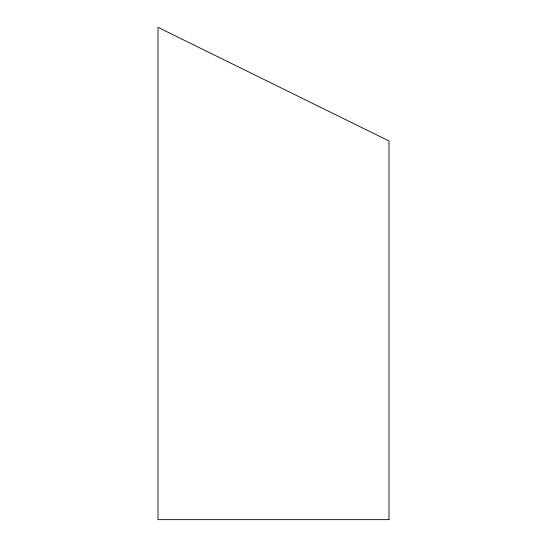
<?xml version="1.0" encoding="UTF-8"?>
<svg xmlns="http://www.w3.org/2000/svg" width="547" height="547" viewBox="0 0 547 547"><rect width="100%" height="100%" fill="white"/><g stroke="black" fill="none" stroke-linecap="round" stroke-linejoin="round"><path stroke-width="0.82" d="M388.999 519.65L158.001 519.65L158.001 27.35L388.999 140.955L388.999 519.65"/></g></svg>
